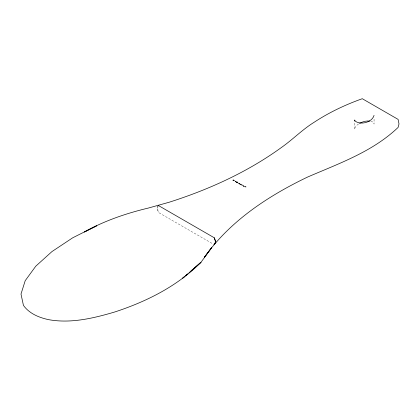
<?xml version="1.0" encoding="UTF-8"?>
<svg xmlns="http://www.w3.org/2000/svg" width="420" height="420" viewBox="0 0 420 420"><rect width="100%" height="100%" fill="white"/><g stroke="black" fill="none" stroke-linecap="round" stroke-linejoin="round"><path stroke-width="0.32" stroke-dasharray="2.1 1.58" d="M158.093 206.068L157.531 207.926L158.282 212.357L214.205 244.64M158.282 205.448L156.886 208.094L158.282 212.357M358.565 123.974C356.69 125.218 354.701 126.971 354.721 129.397L354.721 122.314M235.342 181.477L235.111 181.634C237.725 180.731 232.496 181.162 235.373 181.451L235.725 181.214L235.121 181.309M243.437 186.149L243.206 186.307C245.842 185.409 240.576 185.834 243.474 186.128L243.826 185.887L243.222 185.981M233.294 180.096C234.853 179.865 232.04 180.626 233.273 180.117M244.781 186.37L245.102 186.512L243.264 186.527L244.808 186.338M238.497 183.43L239.285 183.188L239.642 183.43L239.39 183.65L238.119 183.351L239.311 183.167M236.418 182.348C235.893 182.185 237.573 181.886 236.434 182.317M370.797 121.207L372.461 121.842L373.574 122.813L374.062 124.052L374.062 117.847M239.347 183.225L239.29 183.577A0.751 0.43 0 0 1 238.991 183.656L238.371 183.419M235.609 181.802L236.177 181.624L235.463 181.823L236.161 182.096L237.221 181.813L235.625 181.786M237.694 182.8C236.675 183.33 239.012 182.38 237.694 182.8M234.055 180.359L233.73 180.684L234.528 180.626L233.058 180.815L234.066 180.689L233.541 180.695L234.055 180.359M233.788 180.049C232.234 181.214 232.712 179.13 233.788 180.049M243.012 185.362C242.335 186.349 240.817 184.301 243.007 185.388M239.915 184.217C241.028 184.222 239.841 184.585 239.71 184.464C239.479 183.902 241.889 184.249 240.555 183.986A0.714 0.41 0 0 0 240.114 184.07L239.935 184.18M237.977 182.306L236.733 182.558L237.962 182.301M241.017 184.916C240.555 185.288 243.605 184.632 241.379 184.7A0.761 0.441 0 0 0 241.085 184.832L241.017 184.916M236.948 182.102L236.439 182.128L236.948 182.102M244.939 186.679L246.157 186.963L244.409 186.979L244.86 187.168L245.417 186.779L244.939 186.679M240.151 183.74L239.033 183.876L240.151 183.74M241.416 184.469L240.298 184.606L241.416 184.469M237.111 181.96L237.442 181.991L237.111 181.96"/><path stroke-width="0.63" d="M374.062 115.364C372.115 122.33 360.88 125.312 355.21 121.149L354.721 119.952L354.721 121.133M204.33 257.329L211.575 247.753L201.017 262.238L188.984 272.753M204.414 257.303C229.955 221.062 268.07 195.998 307.545 177.067C339.161 163.417 372.661 151.699 398.102 127.418L399 123.921L398.102 119.385L362.292 98.711C345.34 104.727 328.965 112.502 313.929 122.404C302.306 129.628 292.75 139.529 281.589 147.373C247.616 172.022 208.892 189.604 168.998 202.288L148.449 208.026C126.2 213.339 104.365 220.804 84.347 231.992L96.5 225.86L72.665 237.82L51.954 251.58L35.763 266.201L25.205 280.686L21 294.047L23.431 305.377C29.274 313.604 39.107 317.641 48.668 319.667C69.578 323.458 90.752 318.88 110.864 313.126L114.959 311.923C146.617 301.507 177.392 286.193 201.017 262.238L193.604 268.679M185.204 275.982L187.184 274.265M191.137 270.827L192.124 269.971M185.619 275.646L188.024 273.583M359.588 123.354C362.639 121.695 366.193 120.671 369.679 121.076M158.282 205.448L214.205 237.736L215.891 241.631L214.205 244.64L215.602 241.994L214.205 237.736M184.217 276.843L182.737 278.129L184.18 276.89"/></g></svg>
